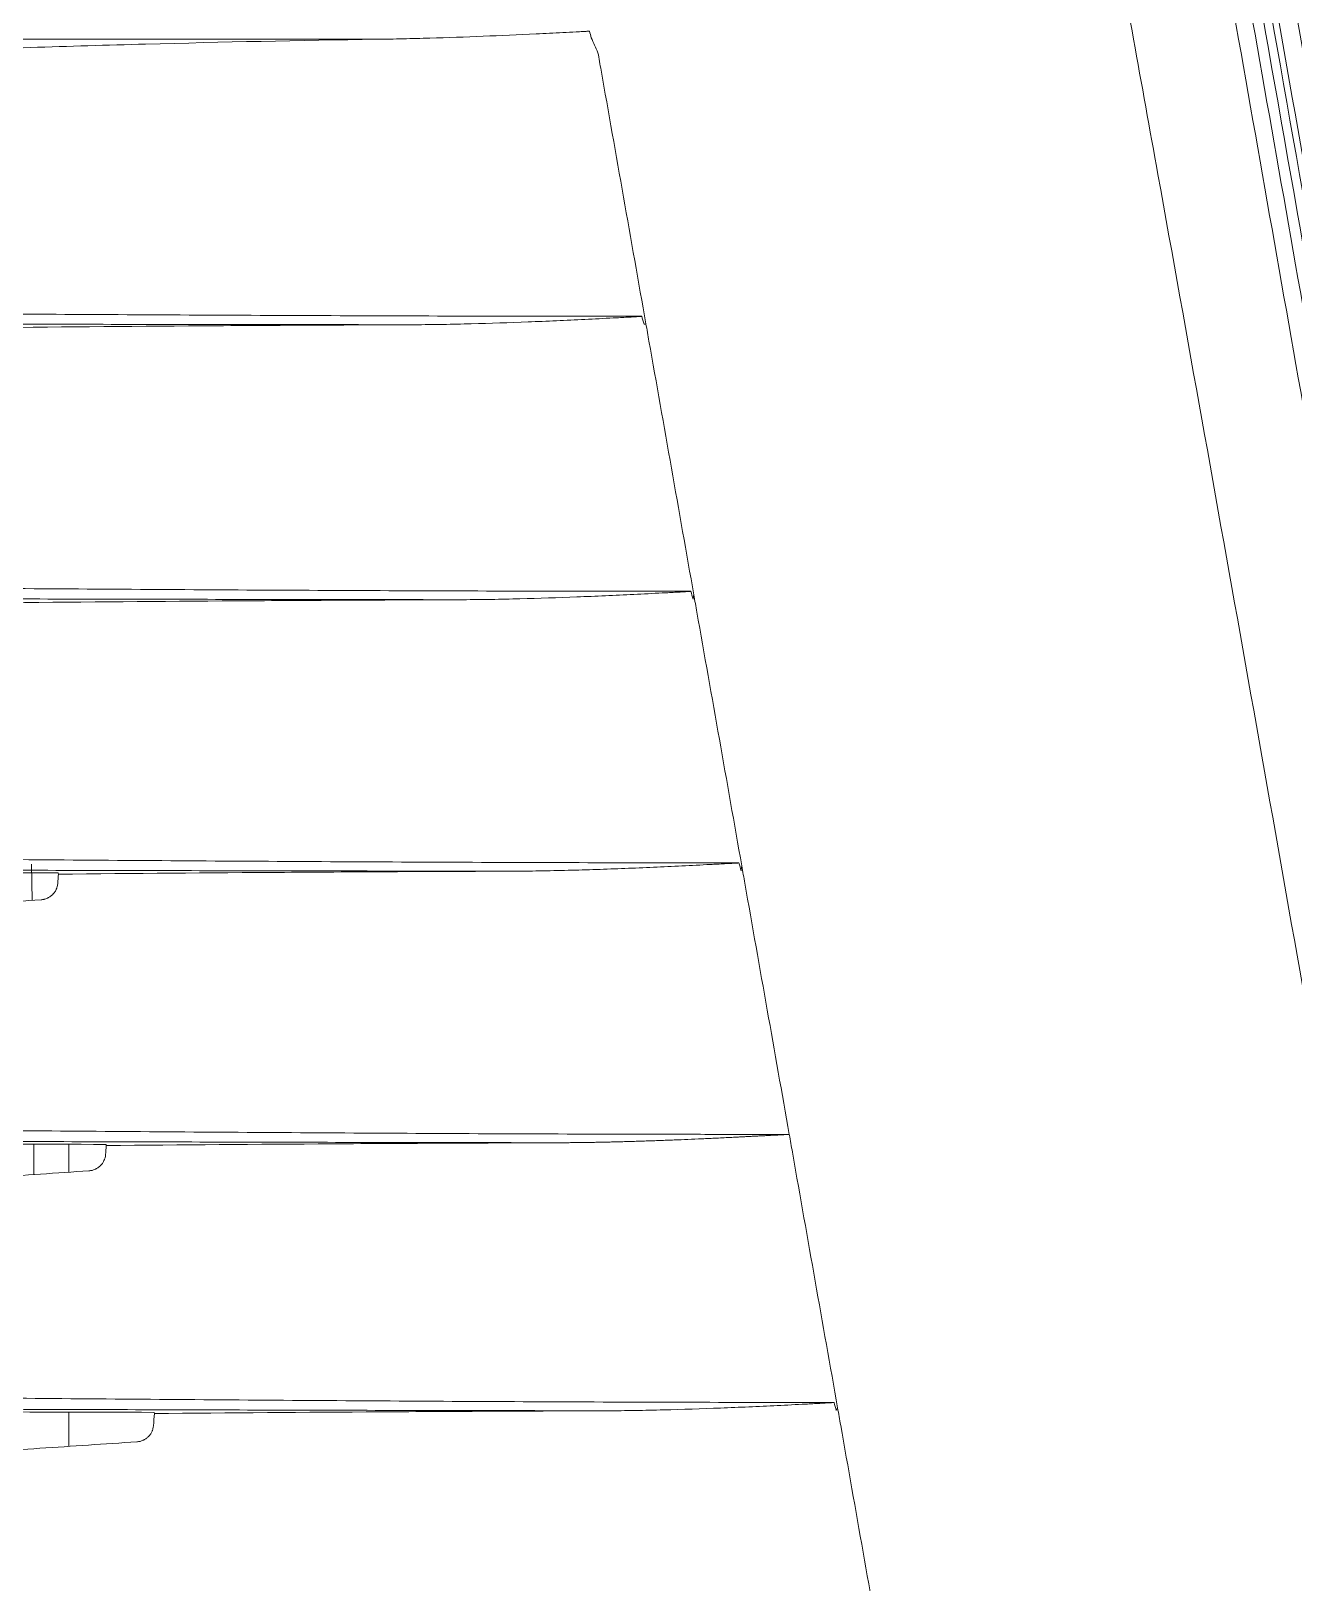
# Model space of a CAD drawing. Header units: millimetres. Extents: x 70151 to 230897, y 35202 to 113211.
# Drawn here: x 179205.1 to 179277, y 68914.6 to 69003 of the extents above; entities that cross this region are included whole.
import ezdxf

# ---------------------------------------------------------------- set-up
doc = ezdxf.new("R2010")
doc.units = ezdxf.units.MM
doc.header["$LTSCALE"] = 50
doc.layers.add('2-con', color=2, linetype='Continuous')
doc.layers.add('mark-B', color=2, linetype='Continuous', lineweight=20)

# ---------------------------------------------------------------- blocks, each defined once
blk = doc.blocks.new('무풍1WAY 대형')
at = {"layer": 'mark-B'}
for p, q in [((-552.32, -164.913), (-552.32, -162.962)), ((-550.329, -180.173), (-550.329, -178.442)), ((-552.32, -180.167), (-552.32, -178.577)), ((-550.183, -196.13), (-550.218, -194.057)), ((-569.849, -243.101), (569.83, -243.101))]:
    blk.add_line(p, q, dxfattribs=at)
for points, knots in [([(-611.568, -250.8), (-612.499, -245.668), (-615.106, -231.241), (-619.351, -207.514), (-624.281, -179.615), (-629.158, -151.709), (-633.98, -123.795), (-638.74, -95.872), (-641.865, -77.25), (-643.425, -67.938)], [0, 0, 0, 0, 0.084285, 0.236904, 0.389524, 0.542143, 0.694762, 0.847381, 1, 1, 1, 1]), ([(-652.148, -68.177), (-650.51, -77.514), (-648.872, -86.852), (-645.594, -105.528), (-643.955, -114.866), (-640.676, -133.543), (-639.036, -142.881), (-635.756, -161.559), (-634.115, -170.898), (-629.192, -198.917), (-625.908, -217.596), (-620.98, -245.617), (-619.337, -254.957), (-616.873, -268.968), (-616.051, -273.639), (-614.818, -280.644), (-614.407, -282.979), (-613.585, -287.65), (-613.174, -289.985), (-612.763, -292.32)], [0, 0, 0, 0, 0.125, 0.125, 0.25, 0.25, 0.375, 0.375, 0.5, 0.5, 0.75, 0.75, 0.875, 0.875, 0.9375, 0.9375, 0.96875, 0.96875, 1, 1, 1, 1]), ([(-609.816, -298.112), (-610.132, -297.114), (-610.415, -296.109), (-610.726, -294.842), (-610.787, -294.589), (-610.902, -294.08), (-610.958, -293.825), (-611.119, -293.058), (-611.218, -292.545), (-611.362, -291.775), (-611.409, -291.517), (-611.501, -291.003), (-611.546, -290.746), (-611.682, -289.973), (-611.771, -289.458), (-612.04, -287.913), (-612.313, -286.369), (-612.587, -284.825), (-612.769, -283.796), (-612.86, -283.281), (-613.132, -281.737), (-613.313, -280.707), (-613.675, -278.648), (-613.856, -277.619), (-614.218, -275.56), (-614.399, -274.53), (-616.03, -265.264), (-617.48, -257.028), (-621.831, -232.321), (-624.732, -215.85), (-630.531, -182.91), (-633.429, -166.44), (-637.773, -141.737), (-639.221, -133.502), (-641.392, -121.151), (-642.116, -117.034), (-643.563, -108.801), (-644.287, -104.684), (-645.01, -100.567)], [0, 0, 0, 0, 0.015625, 0.015625, 0.019531, 0.019531, 0.023438, 0.023438, 0.03125, 0.03125, 0.035156, 0.035156, 0.039063, 0.039063, 0.046875, 0.046875, 0.0625, 0.070312, 0.070312, 0.078125, 0.078125, 0.09375, 0.09375, 0.109375, 0.109375, 0.125, 0.125, 0.25, 0.25, 0.5, 0.5, 0.75, 0.75, 0.875, 0.875, 0.9375, 0.9375, 1, 1, 1, 1]), ([(-644.067, -100.365), (-643.344, -104.479), (-642.62, -108.594), (-641.174, -116.823), (-640.45, -120.937), (-638.28, -133.281), (-636.832, -141.511), (-632.489, -166.2), (-629.593, -182.66), (-623.796, -215.581), (-620.896, -232.042), (-616.547, -256.735), (-615.098, -264.967), (-613.468, -274.227), (-613.287, -275.256), (-612.925, -277.314), (-612.744, -278.343), (-612.383, -280.401), (-612.202, -281.43), (-611.93, -282.973), (-611.839, -283.488), (-611.657, -284.516), (-611.383, -286.059), (-611.11, -287.603), (-610.841, -289.147), (-610.752, -289.661), (-610.617, -290.433), (-610.572, -290.69), (-610.48, -291.205), (-610.434, -291.462), (-610.291, -292.232), (-610.192, -292.745), (-610.033, -293.511), (-609.977, -293.766), (-609.863, -294.275), (-609.683, -295.037), (-609.484, -295.793), (-609.272, -296.547), (-609.163, -296.923), (-609.03, -297.36), (-608.962, -297.578), (-608.928, -297.687), (-608.913, -297.734), (-608.903, -297.765), (-608.898, -297.781), (-608.893, -297.796)], [0, 0, 0, 0, 0.0625, 0.0625, 0.125, 0.125, 0.25, 0.25, 0.5, 0.5, 0.75, 0.75, 0.875, 0.875, 0.890625, 0.890625, 0.90625, 0.90625, 0.921875, 0.921875, 0.929688, 0.929688, 0.9375, 0.953125, 0.953125, 0.960938, 0.960938, 0.964844, 0.964844, 0.96875, 0.96875, 0.976563, 0.976563, 0.980469, 0.980469, 0.984375, 0.992187, 0.992187, 0.996094, 0.998047, 0.999023, 0.999512, 0.999756, 0.999756, 1, 1, 1, 1]), ([(-598.835, -149.721), (-598.409, -152.128), (-597.558, -156.941), (-596.707, -161.754), (-596.281, -164.161)], [0, 0, 0, 0, 0.5, 1, 1, 1, 1]), ([(-645.054, -158.483), (-645.028, -158.632), (-643.245, -168.889), (-639.684, -189.249), (-634.312, -219.555), (-628.871, -249.85), (-624.28, -275.087), (-621.035, -292.748), (-619.173, -302.839), (-618.239, -307.884), (-617.771, -310.406)], [0, 0, 0, 0, 0.002953, 0.202362, 0.401772, 0.601181, 0.800591, 0.900295, 0.950148, 1, 1, 1, 1]), ([(-467.642, -159.592), (-468.569, -159.597), (-469.497, -159.604), (-471.351, -159.62), (-472.278, -159.629), (-475.058, -159.659), (-476.91, -159.684), (-482.464, -159.771), (-486.163, -159.847), (-491.706, -159.985), (-493.553, -160.035), (-497.246, -160.142), (-499.092, -160.199), (-502.783, -160.322), (-504.628, -160.387), (-508.317, -160.525), (-510.161, -160.597), (-513.848, -160.75), (-515.691, -160.831), (-519.376, -161), (-521.218, -161.089), (-524.901, -161.275), (-526.742, -161.373), (-530.424, -161.576), (-532.265, -161.682), (-535.946, -161.901), (-537.786, -162.014), (-541.466, -162.247), (-543.306, -162.366), (-546.986, -162.608), (-548.827, -162.731), (-552.507, -162.976), (-554.347, -163.1), (-556.188, -163.221)], [0, 0, 0, 0, 0.03125, 0.03125, 0.0625, 0.0625, 0.125, 0.125, 0.25, 0.25, 0.3125, 0.3125, 0.375, 0.375, 0.4375, 0.4375, 0.5, 0.5, 0.5625, 0.5625, 0.625, 0.625, 0.6875, 0.6875, 0.75, 0.75, 0.8125, 0.8125, 0.875, 0.875, 0.9375, 0.9375, 1, 1, 1, 1]), ([(-557.137, -164.142), (-557.133, -164.083), (-557.123, -164.025), (-557.1, -163.939), (-557.091, -163.911), (-557.076, -163.869), (-557.07, -163.855), (-557.058, -163.827), (-557.052, -163.813), (-557.02, -163.746), (-556.99, -163.694), (-556.938, -163.621), (-556.919, -163.598), (-556.89, -163.564), (-556.879, -163.552), (-556.859, -163.53), (-556.848, -163.52), (-556.794, -163.467), (-556.747, -163.429), (-556.672, -163.379), (-556.646, -163.363), (-556.607, -163.341), (-556.593, -163.334), (-556.566, -163.32), (-556.552, -163.314), (-556.483, -163.283), (-556.426, -163.264), (-556.353, -163.246), (-556.338, -163.242), (-556.309, -163.236), (-556.294, -163.234), (-556.249, -163.227), (-556.219, -163.223), (-556.188, -163.221)], [0, 0, 0, 0, 0.125, 0.125, 0.1875, 0.1875, 0.21875, 0.21875, 0.25, 0.25, 0.375, 0.375, 0.4375, 0.4375, 0.46875, 0.46875, 0.5, 0.5, 0.625, 0.625, 0.6875, 0.6875, 0.71875, 0.71875, 0.75, 0.75, 0.875, 0.875, 0.90625, 0.90625, 0.9375, 0.9375, 1, 1, 1, 1]), ([(-596.105, -165.157), (-595.679, -167.563), (-594.828, -172.377), (-593.977, -177.19), (-593.551, -179.597)], [0, 0, 0, 0, 0.5, 1, 1, 1, 1]), ([(-595.901, -165.463), (-595.901, -165.463), (-595.9, -165.463), (-595.9, -165.463), (-595.9, -165.463), (-595.899, -165.462), (-595.899, -165.462), (-595.897, -165.462), (-595.896, -165.461), (-595.893, -165.461), (-595.891, -165.46), (-595.885, -165.46), (-595.88, -165.459), (-595.868, -165.458), (-595.859, -165.457), (-595.834, -165.455), (-595.817, -165.454), (-595.767, -165.45), (-595.733, -165.448), (-595.632, -165.442), (-595.565, -165.439), (-595.363, -165.427), (-595.228, -165.42), (-594.824, -165.399), (-594.554, -165.384), (-593.746, -165.343), (-593.206, -165.315), (-591.589, -165.237), (-590.511, -165.188), (-588.354, -165.103), (-587.276, -165.067), (-585.658, -165.026), (-585.119, -165.015), (-584.04, -164.998), (-583.501, -164.992), (-582.962, -164.991)], [0, 0, 0, 0, 0.000061, 0.000061, 0.000122, 0.000122, 0.000244, 0.000244, 0.000488, 0.000488, 0.000977, 0.000977, 0.001953, 0.001953, 0.003906, 0.003906, 0.007813, 0.007813, 0.015625, 0.015625, 0.03125, 0.03125, 0.0625, 0.0625, 0.125, 0.125, 0.25, 0.25, 0.5, 0.5, 0.75, 0.75, 0.875, 0.875, 1, 1, 1, 1]), ([(-582.962, -164.991), (-580.809, -164.983), (-578.657, -164.975), (-574.357, -164.954), (-572.208, -164.942), (-565.765, -164.903), (-561.475, -164.871), (-557.189, -164.833)], [0, 0, 0, 0, 0.25, 0.25, 0.5, 0.5, 1, 1, 1, 1]), ([(-582.962, -164.991), (-580.534, -164.994), (-578.106, -164.998), (-573.252, -165.007), (-570.825, -165.013), (-563.544, -165.03), (-558.692, -165.044), (-551.415, -165.067), (-548.989, -165.074), (-544.138, -165.09), (-541.713, -165.098), (-536.862, -165.114), (-532.01, -165.13), (-524.734, -165.153), (-517.456, -165.174), (-512.603, -165.188), (-507.75, -165.201), (-505.324, -165.206), (-500.47, -165.218), (-498.044, -165.223), (-490.763, -165.237), (-485.908, -165.244), (-478.625, -165.252), (-476.197, -165.254), (-471.342, -165.256), (-468.913, -165.257), (-466.485, -165.257)], [0, 0, 0, 0, 0.0625, 0.0625, 0.125, 0.125, 0.25, 0.25, 0.3125, 0.3125, 0.375, 0.375, 0.4375, 0.5, 0.5625, 0.625, 0.625, 0.6875, 0.6875, 0.75, 0.75, 0.875, 0.875, 0.9375, 0.9375, 1, 1, 1, 1]), ([(-557.169, -164.9), (-553.398, -164.91), (-549.629, -164.921), (-542.09, -164.943), (-538.321, -164.955), (-530.782, -164.977), (-527.012, -164.989), (-519.473, -165.01), (-515.703, -165.02), (-508.162, -165.039), (-504.392, -165.048), (-496.849, -165.063), (-493.078, -165.07), (-485.534, -165.081), (-481.762, -165.085), (-474.216, -165.091), (-470.444, -165.092), (-466.671, -165.092)], [0, 0, 0, 0, 0.125, 0.125, 0.25, 0.25, 0.375, 0.375, 0.5, 0.5, 0.625, 0.625, 0.75, 0.75, 0.875, 0.875, 1, 1, 1, 1]), ([(-466.485, -166.134), (-469.183, -166.134), (-471.88, -166.132), (-477.275, -166.126), (-479.972, -166.122), (-488.064, -166.103), (-493.457, -166.085), (-501.546, -166.05), (-504.242, -166.036), (-509.634, -166.007), (-512.33, -165.991), (-517.722, -165.956), (-520.417, -165.938), (-525.808, -165.898), (-528.503, -165.877), (-533.893, -165.834), (-536.588, -165.812), (-541.978, -165.766), (-544.672, -165.743), (-550.062, -165.698), (-552.757, -165.676), (-558.148, -165.633), (-560.843, -165.613), (-566.234, -165.575), (-568.93, -165.557), (-574.323, -165.526), (-577.019, -165.512), (-582.413, -165.489), (-585.11, -165.48), (-590.505, -165.468), (-593.203, -165.464), (-595.901, -165.463)], [0, 0, 0, 0, 0.0625, 0.0625, 0.125, 0.125, 0.25, 0.25, 0.3125, 0.3125, 0.375, 0.375, 0.4375, 0.4375, 0.5, 0.5, 0.5625, 0.5625, 0.625, 0.625, 0.6875, 0.6875, 0.75, 0.75, 0.8125, 0.8125, 0.875, 0.875, 0.9375, 0.9375, 1, 1, 1, 1]), ([(-613.798, -292.483), (-614.022, -291.206), (-614.247, -289.93), (-614.696, -287.376), (-614.921, -286.1), (-615.595, -282.27), (-616.045, -279.717), (-617.393, -272.057), (-618.292, -266.95), (-620.987, -251.631), (-622.784, -241.419), (-626.377, -220.994), (-628.173, -210.782), (-631.764, -190.358), (-633.56, -180.146), (-635.355, -169.935)], [0, 0, 0, 0, 0.03125, 0.03125, 0.0625, 0.0625, 0.125, 0.125, 0.25, 0.25, 0.5, 0.5, 0.75, 0.75, 1, 1, 1, 1]), ([(-464.919, -174.99), (-466.774, -175.002), (-468.629, -175.018), (-472.335, -175.06), (-474.187, -175.084), (-479.741, -175.172), (-483.439, -175.248), (-488.983, -175.385), (-490.83, -175.435), (-494.523, -175.541), (-496.369, -175.599), (-500.06, -175.721), (-501.905, -175.785), (-504.672, -175.888), (-505.594, -175.924), (-507.439, -175.996), (-508.36, -176.033), (-511.125, -176.148), (-512.968, -176.229), (-516.653, -176.399), (-518.495, -176.488), (-522.177, -176.675), (-524.019, -176.774), (-527.7, -176.979), (-529.54, -177.086), (-533.221, -177.308), (-535.061, -177.424), (-538.741, -177.66), (-540.58, -177.782), (-544.26, -178.028), (-546.1, -178.154), (-549.779, -178.405), (-551.62, -178.531), (-553.46, -178.656)], [0, 0, 0, 0, 0.0625, 0.0625, 0.125, 0.125, 0.25, 0.25, 0.3125, 0.3125, 0.375, 0.375, 0.4375, 0.4375, 0.46875, 0.46875, 0.5, 0.5, 0.5625, 0.5625, 0.625, 0.625, 0.6875, 0.6875, 0.75, 0.75, 0.8125, 0.8125, 0.875, 0.875, 0.9375, 0.9375, 1, 1, 1, 1]), ([(-554.408, -179.578), (-554.404, -179.518), (-554.394, -179.46), (-554.371, -179.374), (-554.362, -179.346), (-554.347, -179.304), (-554.341, -179.29), (-554.33, -179.262), (-554.323, -179.249), (-554.291, -179.181), (-554.261, -179.13), (-554.209, -179.057), (-554.19, -179.033), (-554.161, -178.999), (-554.151, -178.988), (-554.13, -178.966), (-554.119, -178.955), (-554.065, -178.902), (-554.019, -178.864), (-553.944, -178.814), (-553.918, -178.798), (-553.878, -178.776), (-553.865, -178.769), (-553.837, -178.755), (-553.824, -178.749), (-553.755, -178.718), (-553.698, -178.699), (-553.625, -178.68), (-553.61, -178.677), (-553.581, -178.671), (-553.566, -178.668), (-553.521, -178.661), (-553.49, -178.658), (-553.46, -178.656)], [0, 0, 0, 0, 0.125, 0.125, 0.1875, 0.1875, 0.21875, 0.21875, 0.25, 0.25, 0.375, 0.375, 0.4375, 0.4375, 0.46875, 0.46875, 0.5, 0.5, 0.625, 0.625, 0.6875, 0.6875, 0.71875, 0.71875, 0.75, 0.75, 0.875, 0.875, 0.90625, 0.90625, 0.9375, 0.9375, 1, 1, 1, 1]), ([(-593.351, -180.731), (-593.27, -180.726), (-593.11, -180.718), (-592.872, -180.706), (-592.637, -180.693), (-592.406, -180.681), (-592.177, -180.669), (-591.952, -180.658), (-591.731, -180.646), (-591.512, -180.635), (-591.297, -180.624), (-591.085, -180.613), (-590.877, -180.602), (-590.671, -180.592), (-590.469, -180.582), (-590.27, -180.572), (-589.852, -180.551), (-589.222, -180.521), (-588.388, -180.483), (-587.583, -180.447), (-586.921, -180.42), (-586.393, -180.399), (-585.992, -180.384), (-585.596, -180.37), (-585.205, -180.357), (-584.819, -180.344), (-584.437, -180.332), (-584.061, -180.321), (-583.69, -180.311), (-583.323, -180.302), (-582.961, -180.293), (-582.604, -180.286), (-582.252, -180.279), (-581.905, -180.273), (-581.563, -180.268), (-581.226, -180.264), (-580.894, -180.26), (-580.566, -180.258), (-580.349, -180.257), (-580.242, -180.257)], [0, 0, 0, 0, 0.018421, 0.036592, 0.054512, 0.072182, 0.089601, 0.106769, 0.123687, 0.140353, 0.15677, 0.172935, 0.18885, 0.204514, 0.219927, 0.23509, 0.250001, 0.315735, 0.379313, 0.440734, 0.5, 0.53095, 0.561526, 0.591729, 0.621559, 0.651016, 0.680099, 0.708809, 0.737145, 0.765109, 0.792699, 0.819916, 0.84676, 0.873232, 0.89933, 0.925056, 0.95041, 0.975391, 1, 1, 1, 1]), ([(-554.447, -180.096), (-558.735, -180.134), (-563.028, -180.167), (-569.477, -180.207), (-573.779, -180.232), (-578.086, -180.249), (-580.242, -180.257)], [0, 0, 0, 0, 0.5, 0.5, 0.75, 1, 1, 1, 1]), ([(-580.242, -180.257), (-575.387, -180.263), (-570.534, -180.272), (-560.83, -180.294), (-555.978, -180.307), (-548.702, -180.328), (-546.277, -180.335), (-541.426, -180.35), (-539.001, -180.358), (-534.151, -180.372), (-529.3, -180.387), (-522.025, -180.409), (-514.748, -180.43), (-509.896, -180.443), (-505.044, -180.455), (-502.618, -180.46), (-497.765, -180.471), (-495.339, -180.476), (-488.059, -180.489), (-483.206, -180.496), (-475.925, -180.503), (-473.498, -180.505), (-468.643, -180.508), (-466.216, -180.508), (-463.788, -180.508)], [0, 0, 0, 0, 0.125, 0.125, 0.25, 0.25, 0.3125, 0.3125, 0.375, 0.375, 0.4375, 0.5, 0.5625, 0.625, 0.625, 0.6875, 0.6875, 0.75, 0.75, 0.875, 0.875, 0.9375, 0.9375, 1, 1, 1, 1]), ([(-463.972, -180.344), (-467.743, -180.344), (-471.514, -180.343), (-479.055, -180.337), (-482.825, -180.333), (-490.364, -180.322), (-494.134, -180.316), (-501.672, -180.301), (-505.441, -180.293), (-512.979, -180.275), (-516.747, -180.265), (-524.283, -180.245), (-528.051, -180.235), (-535.587, -180.213), (-539.354, -180.203), (-546.89, -180.182), (-550.658, -180.172), (-554.427, -180.162)], [0, 0, 0, 0, 0.125, 0.125, 0.25, 0.25, 0.375, 0.375, 0.5, 0.5, 0.625, 0.625, 0.75, 0.75, 0.875, 0.875, 1, 1, 1, 1]), ([(-463.788, -181.384), (-464.125, -181.384), (-464.463, -181.384), (-465.138, -181.384), (-466.151, -181.384), (-468.514, -181.383), (-470.539, -181.381), (-474.59, -181.377), (-477.29, -181.372), (-485.39, -181.354), (-490.79, -181.336), (-498.889, -181.302), (-501.588, -181.289), (-506.987, -181.26), (-509.686, -181.244), (-515.083, -181.21), (-517.782, -181.192), (-523.179, -181.153), (-525.877, -181.133), (-531.274, -181.091), (-533.972, -181.069), (-539.368, -181.025), (-542.066, -181.002), (-547.462, -180.958), (-550.161, -180.937), (-555.557, -180.895), (-558.256, -180.875), (-566.351, -180.82), (-571.749, -180.788), (-579.848, -180.755), (-582.548, -180.747), (-586.599, -180.738), (-587.949, -180.735), (-589.974, -180.733), (-590.987, -180.732), (-592.169, -180.731), (-592.675, -180.731), (-593.013, -180.731), (-593.182, -180.731), (-593.351, -180.731)], [0, 0, 0, 0, 0.007812, 0.007812, 0.015625, 0.03125, 0.0625, 0.0625, 0.125, 0.125, 0.25, 0.25, 0.3125, 0.3125, 0.375, 0.375, 0.4375, 0.4375, 0.5, 0.5, 0.5625, 0.5625, 0.625, 0.625, 0.6875, 0.6875, 0.75, 0.75, 0.875, 0.875, 0.9375, 0.9375, 0.96875, 0.96875, 0.984375, 0.992187, 0.996094, 0.996094, 1, 1, 1, 1]), ([(-593.351, -180.731), (-592.933, -183.091), (-592.09, -187.858), (-591.247, -192.626), (-590.821, -195.032)], [0, 0, 0, 0, 0.495168, 1, 1, 1, 1]), ([(-462.189, -190.426), (-464.045, -190.438), (-465.9, -190.454), (-469.608, -190.495), (-471.46, -190.52), (-477.015, -190.608), (-480.715, -190.683), (-486.259, -190.82), (-488.106, -190.87), (-491.8, -190.977), (-493.646, -191.034), (-497.337, -191.156), (-499.182, -191.221), (-501.949, -191.324), (-502.871, -191.359), (-504.715, -191.432), (-505.637, -191.469), (-508.401, -191.584), (-510.244, -191.665), (-513.928, -191.834), (-515.77, -191.924), (-519.452, -192.111), (-521.293, -192.209), (-524.974, -192.415), (-526.814, -192.522), (-530.494, -192.744), (-532.333, -192.859), (-536.013, -193.096), (-537.852, -193.217), (-541.531, -193.464), (-543.371, -193.589), (-547.05, -193.841), (-548.89, -193.967), (-550.73, -194.092)], [0, 0, 0, 0, 0.0625, 0.0625, 0.125, 0.125, 0.25, 0.25, 0.3125, 0.3125, 0.375, 0.375, 0.4375, 0.4375, 0.46875, 0.46875, 0.5, 0.5, 0.5625, 0.5625, 0.625, 0.625, 0.6875, 0.6875, 0.75, 0.75, 0.8125, 0.8125, 0.875, 0.875, 0.9375, 0.9375, 1, 1, 1, 1]), ([(-551.679, -195.014), (-551.675, -194.955), (-551.665, -194.897), (-551.642, -194.811), (-551.633, -194.783), (-551.618, -194.741), (-551.612, -194.727), (-551.601, -194.699), (-551.595, -194.685), (-551.562, -194.617), (-551.532, -194.566), (-551.48, -194.493), (-551.461, -194.469), (-551.432, -194.435), (-551.421, -194.424), (-551.401, -194.402), (-551.39, -194.391), (-551.336, -194.338), (-551.289, -194.3), (-551.214, -194.25), (-551.189, -194.234), (-551.149, -194.212), (-551.135, -194.205), (-551.108, -194.191), (-551.094, -194.185), (-551.025, -194.154), (-550.968, -194.135), (-550.895, -194.116), (-550.881, -194.113), (-550.851, -194.107), (-550.836, -194.104), (-550.791, -194.097), (-550.761, -194.094), (-550.73, -194.092)], [0, 0, 0, 0, 0.125, 0.125, 0.1875, 0.1875, 0.21875, 0.21875, 0.25, 0.25, 0.375, 0.375, 0.4375, 0.4375, 0.46875, 0.46875, 0.5, 0.5, 0.625, 0.625, 0.6875, 0.6875, 0.71875, 0.71875, 0.75, 0.75, 0.875, 0.875, 0.90625, 0.90625, 0.9375, 0.9375, 1, 1, 1, 1]), ([(-590.645, -196.028), (-590.219, -198.435), (-589.368, -203.248), (-588.517, -208.061), (-588.091, -210.468)], [0, 0, 0, 0, 0.5, 1, 1, 1, 1]), ([(-590.481, -196.197), (-590.481, -196.196), (-590.481, -196.196), (-590.48, -196.196), (-590.48, -196.196), (-590.479, -196.195), (-590.479, -196.195), (-590.477, -196.195), (-590.476, -196.195), (-590.473, -196.194), (-590.471, -196.194), (-590.465, -196.193), (-590.46, -196.193), (-590.448, -196.191), (-590.439, -196.191), (-590.414, -196.189), (-590.397, -196.187), (-590.346, -196.184), (-590.313, -196.182), (-590.211, -196.176), (-590.144, -196.172), (-589.941, -196.161), (-589.806, -196.154), (-589.4, -196.132), (-589.13, -196.118), (-588.319, -196.076), (-587.778, -196.049), (-586.156, -195.97), (-585.074, -195.921), (-583.452, -195.857), (-582.911, -195.837), (-581.83, -195.801), (-581.289, -195.785), (-580.207, -195.757), (-579.666, -195.746), (-578.585, -195.729), (-578.044, -195.723), (-577.503, -195.721)], [0, 0, 0, 0, 0.000061, 0.000061, 0.000122, 0.000122, 0.000244, 0.000244, 0.000488, 0.000488, 0.000977, 0.000977, 0.001953, 0.001953, 0.003906, 0.003906, 0.007813, 0.007813, 0.015625, 0.015625, 0.03125, 0.03125, 0.0625, 0.0625, 0.125, 0.125, 0.25, 0.25, 0.5, 0.5, 0.625, 0.625, 0.75, 0.75, 0.875, 0.875, 1, 1, 1, 1]), ([(-461.058, -196.82), (-463.755, -196.82), (-466.453, -196.818), (-471.847, -196.813), (-474.544, -196.808), (-482.635, -196.792), (-488.028, -196.775), (-496.117, -196.742), (-498.814, -196.73), (-504.206, -196.703), (-506.903, -196.688), (-512.295, -196.656), (-514.99, -196.639), (-520.382, -196.602), (-523.077, -196.583), (-528.469, -196.542), (-531.164, -196.521), (-536.555, -196.479), (-539.25, -196.458), (-544.641, -196.416), (-547.337, -196.395), (-552.728, -196.355), (-555.423, -196.336), (-560.815, -196.3), (-563.511, -196.284), (-568.904, -196.255), (-571.601, -196.242), (-576.995, -196.221), (-579.692, -196.212), (-585.086, -196.2), (-587.783, -196.197), (-590.481, -196.197)], [0, 0, 0, 0, 0.0625, 0.0625, 0.125, 0.125, 0.25, 0.25, 0.3125, 0.3125, 0.375, 0.375, 0.4375, 0.4375, 0.5, 0.5, 0.5625, 0.5625, 0.625, 0.625, 0.6875, 0.6875, 0.75, 0.75, 0.8125, 0.8125, 0.875, 0.875, 0.9375, 0.9375, 1, 1, 1, 1]), ([(-551.72, -195.554), (-556.006, -195.594), (-560.298, -195.628), (-566.743, -195.67), (-568.893, -195.683), (-573.196, -195.704), (-575.349, -195.714), (-577.503, -195.721)], [0, 0, 0, 0, 0.5, 0.5, 0.75, 0.75, 1, 1, 1, 1]), ([(-577.503, -195.721), (-572.649, -195.727), (-567.796, -195.735), (-558.092, -195.755), (-553.241, -195.766), (-545.965, -195.785), (-543.54, -195.792), (-538.689, -195.805), (-536.264, -195.811), (-531.414, -195.824), (-526.563, -195.838), (-519.288, -195.857), (-512.011, -195.875), (-507.16, -195.886), (-499.882, -195.902), (-495.03, -195.912), (-485.325, -195.927), (-480.472, -195.933), (-473.193, -195.939), (-470.766, -195.941), (-465.912, -195.943), (-463.485, -195.944), (-461.058, -195.944)], [0, 0, 0, 0, 0.125, 0.125, 0.25, 0.25, 0.3125, 0.3125, 0.375, 0.375, 0.4375, 0.5, 0.5625, 0.625, 0.625, 0.75, 0.75, 0.875, 0.875, 0.9375, 0.9375, 1, 1, 1, 1]), ([(-551.7, -195.621), (-547.931, -195.629), (-544.163, -195.638), (-536.626, -195.656), (-532.858, -195.666), (-525.322, -195.684), (-521.553, -195.694), (-514.017, -195.711), (-510.248, -195.72), (-502.711, -195.735), (-498.942, -195.743), (-491.403, -195.755), (-487.634, -195.761), (-480.094, -195.77), (-476.324, -195.774), (-468.783, -195.778), (-465.012, -195.78), (-461.242, -195.78)], [0, 0, 0, 0, 0.125, 0.125, 0.25, 0.25, 0.375, 0.375, 0.5, 0.5, 0.625, 0.625, 0.75, 0.75, 0.875, 0.875, 1, 1, 1, 1]), ([(-587.742, -211.661), (-587.742, -211.661), (-587.742, -211.661), (-587.742, -211.661), (-587.741, -211.661), (-587.741, -211.66), (-587.74, -211.66), (-587.739, -211.66), (-587.738, -211.659), (-587.734, -211.659), (-587.732, -211.659), (-587.726, -211.658), (-587.722, -211.657), (-587.709, -211.656), (-587.701, -211.655), (-587.675, -211.653), (-587.659, -211.652), (-587.608, -211.649), (-587.574, -211.647), (-587.473, -211.641), (-587.405, -211.637), (-587.202, -211.626), (-587.067, -211.619), (-586.661, -211.597), (-586.391, -211.583), (-585.58, -211.541), (-585.039, -211.513), (-583.416, -211.434), (-582.334, -211.385), (-580.171, -211.299), (-579.089, -211.262), (-577.467, -211.221), (-576.926, -211.209), (-575.845, -211.192), (-575.304, -211.186), (-574.764, -211.184)], [0, 0, 0, 0, 0.000061, 0.000061, 0.000122, 0.000122, 0.000244, 0.000244, 0.000488, 0.000488, 0.000977, 0.000977, 0.001953, 0.001953, 0.003906, 0.003906, 0.007812, 0.007812, 0.015625, 0.015625, 0.03125, 0.03125, 0.0625, 0.0625, 0.125, 0.125, 0.25, 0.25, 0.5, 0.5, 0.75, 0.75, 0.875, 0.875, 1, 1, 1, 1]), ([(-574.764, -211.184), (-572.605, -211.177), (-570.449, -211.167), (-566.143, -211.144), (-563.993, -211.131), (-557.551, -211.088), (-553.267, -211.053), (-548.993, -211.012)], [0, 0, 0, 0, 0.25, 0.25, 0.5, 0.5, 1, 1, 1, 1]), ([(-574.764, -211.184), (-569.911, -211.189), (-565.059, -211.197), (-555.356, -211.214), (-550.505, -211.225), (-543.229, -211.241), (-540.804, -211.247), (-535.954, -211.258), (-533.528, -211.264), (-528.678, -211.276), (-523.828, -211.287), (-516.552, -211.304), (-509.276, -211.32), (-504.425, -211.33), (-497.147, -211.344), (-492.296, -211.352), (-482.592, -211.365), (-475.313, -211.373), (-468.034, -211.377), (-463.181, -211.379), (-460.754, -211.38), (-458.328, -211.38)], [0, 0, 0, 0, 0.125, 0.125, 0.25, 0.25, 0.3125, 0.3125, 0.375, 0.375, 0.4375, 0.5, 0.5625, 0.625, 0.625, 0.75, 0.75, 0.875, 0.9375, 0.9375, 1, 1, 1, 1]), ([(-587.915, -211.464), (-587.489, -213.87), (-586.638, -218.684), (-585.787, -223.497), (-585.361, -225.904)], [0, 0, 0, 0, 0.5, 1, 1, 1, 1]), ([(-458.328, -212.255), (-461.025, -212.256), (-463.722, -212.254), (-469.115, -212.249), (-471.812, -212.245), (-479.902, -212.229), (-485.295, -212.214), (-493.384, -212.183), (-496.08, -212.171), (-501.473, -212.146), (-504.169, -212.132), (-509.561, -212.101), (-512.257, -212.085), (-517.648, -212.05), (-520.344, -212.031), (-525.735, -211.993), (-528.43, -211.973), (-533.821, -211.932), (-536.517, -211.912), (-541.908, -211.871), (-544.603, -211.851), (-549.994, -211.813), (-552.69, -211.795), (-560.777, -211.744), (-566.169, -211.715), (-574.258, -211.684), (-576.954, -211.676), (-582.348, -211.665), (-585.045, -211.662), (-587.742, -211.661)], [0, 0, 0, 0, 0.0625, 0.0625, 0.125, 0.125, 0.25, 0.25, 0.3125, 0.3125, 0.375, 0.375, 0.4375, 0.4375, 0.5, 0.5, 0.5625, 0.5625, 0.625, 0.625, 0.6875, 0.6875, 0.75, 0.75, 0.875, 0.875, 0.9375, 0.9375, 1, 1, 1, 1]), ([(-585.185, -226.899), (-584.759, -229.306), (-583.908, -234.119), (-583.057, -238.933), (-582.631, -241.339)], [0, 0, 0, 0, 0.5, 1, 1, 1, 1]), ([(-584.946, -227.325), (-584.946, -227.325), (-584.946, -227.324), (-584.945, -227.324), (-584.945, -227.324), (-584.944, -227.324), (-584.944, -227.323), (-584.942, -227.323), (-584.941, -227.323), (-584.938, -227.322), (-584.936, -227.322), (-584.93, -227.321), (-584.926, -227.32), (-584.913, -227.319), (-584.905, -227.318), (-584.879, -227.316), (-584.862, -227.315), (-584.812, -227.311), (-584.778, -227.309), (-584.677, -227.303), (-584.61, -227.3), (-584.407, -227.288), (-584.273, -227.281), (-583.868, -227.259), (-583.598, -227.245), (-582.789, -227.203), (-582.25, -227.176), (-580.632, -227.096), (-579.553, -227.047), (-577.396, -226.961), (-576.318, -226.925), (-574.7, -226.883), (-574.161, -226.871), (-573.083, -226.854), (-572.543, -226.848), (-572.004, -226.846)], [0, 0, 0, 0, 0.000061, 0.000061, 0.000122, 0.000122, 0.000244, 0.000244, 0.000488, 0.000488, 0.000977, 0.000977, 0.001953, 0.001953, 0.003906, 0.003906, 0.007813, 0.007813, 0.015625, 0.015625, 0.03125, 0.03125, 0.0625, 0.0625, 0.125, 0.125, 0.25, 0.25, 0.5, 0.5, 0.75, 0.75, 0.875, 0.875, 1, 1, 1, 1]), ([(-572.004, -226.846), (-569.854, -226.838), (-567.705, -226.828), (-563.411, -226.804), (-561.266, -226.791), (-554.836, -226.745), (-550.555, -226.708), (-546.28, -226.665)], [0, 0, 0, 0, 0.25, 0.25, 0.5, 0.5, 1, 1, 1, 1]), ([(-572.004, -226.846), (-567.152, -226.85), (-562.3, -226.856), (-552.597, -226.87), (-547.746, -226.879), (-540.469, -226.892), (-538.044, -226.897), (-533.193, -226.906), (-530.767, -226.911), (-525.917, -226.92), (-521.066, -226.929), (-513.789, -226.943), (-506.512, -226.955), (-501.661, -226.962), (-494.383, -226.973), (-489.531, -226.979), (-479.827, -226.989), (-474.975, -226.993), (-467.696, -226.997), (-465.27, -226.998), (-460.418, -226.999), (-457.991, -227), (-455.565, -227)], [0, 0, 0, 0, 0.125, 0.125, 0.25, 0.25, 0.3125, 0.3125, 0.375, 0.375, 0.4375, 0.5, 0.5625, 0.625, 0.625, 0.75, 0.75, 0.875, 0.875, 0.9375, 0.9375, 1, 1, 1, 1]), ([(-455.565, -227.877), (-456.239, -227.877), (-456.913, -227.877), (-458.261, -227.876), (-460.283, -227.876), (-462.305, -227.874), (-466.349, -227.871), (-469.044, -227.867), (-477.132, -227.853), (-482.523, -227.84), (-490.61, -227.812), (-493.306, -227.801), (-498.697, -227.778), (-501.392, -227.765), (-506.783, -227.737), (-509.478, -227.722), (-514.869, -227.689), (-517.564, -227.672), (-522.954, -227.636), (-525.649, -227.618), (-531.039, -227.58), (-533.734, -227.561), (-539.124, -227.523), (-541.819, -227.504), (-547.209, -227.468), (-549.904, -227.45), (-557.989, -227.402), (-563.38, -227.375), (-571.466, -227.346), (-574.162, -227.339), (-579.554, -227.328), (-582.249, -227.325), (-584.946, -227.325)], [0, 0, 0, 0, 0.015625, 0.015625, 0.03125, 0.0625, 0.0625, 0.125, 0.125, 0.25, 0.25, 0.3125, 0.3125, 0.375, 0.375, 0.4375, 0.4375, 0.5, 0.5, 0.5625, 0.5625, 0.625, 0.625, 0.6875, 0.6875, 0.75, 0.75, 0.875, 0.875, 0.9375, 0.9375, 1, 1, 1, 1]), ([(-543.575, -242.411), (-547.939, -242.569), (-552.309, -242.71), (-561.066, -242.944), (-565.452, -243.038), (-569.849, -243.101)], [0, 0, 0, 0, 0.5, 0.5, 1, 1, 1, 1]), ([(-581.965, -243.572), (-581.965, -243.572), (-581.965, -243.572), (-581.965, -243.571), (-581.964, -243.571), (-581.964, -243.571), (-581.963, -243.57), (-581.962, -243.57), (-581.961, -243.57), (-581.958, -243.569), (-581.956, -243.568), (-581.95, -243.567), (-581.946, -243.567), (-581.935, -243.565), (-581.927, -243.564), (-581.903, -243.562), (-581.887, -243.561), (-581.84, -243.557), (-581.809, -243.555), (-581.714, -243.549), (-581.651, -243.546), (-581.462, -243.535), (-581.335, -243.528), (-580.957, -243.509), (-580.704, -243.496), (-579.947, -243.458), (-579.442, -243.433), (-577.927, -243.361), (-576.917, -243.317), (-574.897, -243.235), (-573.888, -243.199), (-572.373, -243.154), (-571.868, -243.141), (-570.859, -243.118), (-570.354, -243.108), (-569.849, -243.101)], [0, 0, 0, 0, 0.000061, 0.000061, 0.000122, 0.000122, 0.000244, 0.000244, 0.000488, 0.000488, 0.000977, 0.000977, 0.001953, 0.001953, 0.003906, 0.003906, 0.007812, 0.007812, 0.015625, 0.015625, 0.03125, 0.03125, 0.0625, 0.0625, 0.125, 0.125, 0.25, 0.25, 0.5, 0.5, 0.75, 0.75, 0.875, 0.875, 1, 1, 1, 1])]:
    blk.add_open_spline(points, degree=3, knots=knots, dxfattribs=at)
for points in [[(-596.281, -164.161), (-596.222, -164.493), (-596.164, -164.825), (-596.105, -165.157)], [(-557.137, -164.142), (-557.154, -164.372), (-557.172, -164.603), (-557.189, -164.833)], [(-596.032, -165.013), (-596.056, -165.061), (-596.08, -165.109), (-596.104, -165.157)], [(-595.901, -165.463), (-595.944, -165.313), (-595.988, -165.163), (-596.032, -165.013)], [(-557.169, -164.9), (-557.175, -164.877), (-557.182, -164.855), (-557.189, -164.833)], [(-593.551, -179.597), (-593.492, -179.929), (-593.434, -180.261), (-593.375, -180.592)], [(-554.408, -179.578), (-554.421, -179.75), (-554.434, -179.923), (-554.447, -180.096)], [(-554.427, -180.162), (-554.434, -180.14), (-554.44, -180.118), (-554.447, -180.096)], [(-593.375, -180.592), (-593.367, -180.639), (-593.359, -180.685), (-593.351, -180.731)], [(-590.821, -195.032), (-590.762, -195.364), (-590.704, -195.696), (-590.645, -196.028)], [(-551.679, -195.014), (-551.693, -195.194), (-551.707, -195.374), (-551.72, -195.554)], [(-617.678, -262.277), (-621.567, -240.218), (-625.456, -218.159), (-629.344, -196.099)], [(-628.837, -196.108), (-624.954, -218.136), (-621.071, -240.163), (-617.188, -262.191)], [(-590.613, -195.745), (-590.623, -195.839), (-590.634, -195.934), (-590.644, -196.028)], [(-590.481, -196.197), (-590.525, -196.046), (-590.569, -195.895), (-590.613, -195.745)], [(-551.7, -195.621), (-551.706, -195.599), (-551.713, -195.577), (-551.72, -195.554)], [(-588.091, -210.468), (-588.032, -210.8), (-587.974, -211.132), (-587.915, -211.464)], [(-587.874, -211.209), (-587.888, -211.294), (-587.901, -211.379), (-587.914, -211.464)], [(-587.742, -211.661), (-587.786, -211.511), (-587.83, -211.36), (-587.874, -211.209)], [(-585.361, -225.904), (-585.302, -226.236), (-585.244, -226.568), (-585.185, -226.899)], [(-585.078, -226.886), (-585.113, -226.886), (-585.149, -226.886), (-585.185, -226.886)], [(-584.946, -227.325), (-584.99, -227.174), (-585.034, -227.023), (-585.078, -226.872)], [(-582.631, -241.339), (-582.572, -241.671), (-582.513, -242.003), (-582.455, -242.335)], [(-582.455, -242.335), (-582.328, -242.621), (-582.201, -242.907), (-582.075, -243.193)], [(-582.075, -243.193), (-582.038, -243.319), (-582.001, -243.446), (-581.965, -243.572)]]:
    blk.add_open_spline(points, degree=3, dxfattribs=at)
blk = doc.blocks.new('dpdjzjs')
at = {"layer": 'mark-B', "rotation": 180}
blk.add_blockref('무풍1WAY 대형', (178654.915, 88751.491), dxfattribs=at)

msp = doc.modelspace()

# ---------------------------------------------------------------- block references
at = {"layer": '2-con'}
msp.add_blockref('dpdjzjs', (0, -19992.043), dxfattribs=at)

doc.saveas('drawing.dxf')
